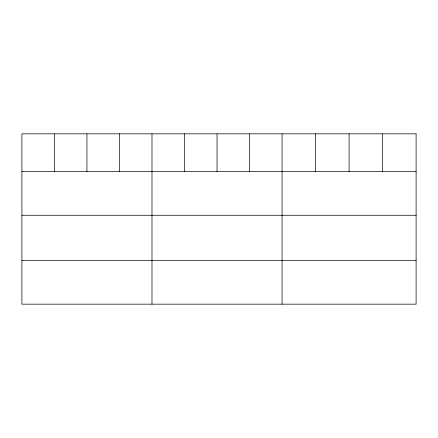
<?xml version="1.0" encoding="UTF-8"?>
<svg xmlns="http://www.w3.org/2000/svg" width="438" height="438" viewBox="0 0 438 438"><rect width="100%" height="100%" fill="white"/><g stroke="black" fill="none" stroke-linecap="round" stroke-linejoin="round"><path stroke-width="0.66" d="M21.9 171.499L416.1 171.499M21.9 215.282L416.1 215.282M21.9 260.391L416.1 260.391M382.593 133.831L382.593 171.499M349.086 133.831L349.086 171.499M315.579 133.831L315.579 171.499M282.072 133.831L282.072 304.169M249.55 133.831L249.55 171.499M217.029 133.831L217.029 171.499M184.507 133.831L184.507 171.499M151.986 133.831L151.986 304.169M119.464 133.831L119.464 171.499M86.943 133.831L86.943 171.499M54.422 133.831L54.422 171.499M416.1 133.831L21.9 133.831L21.9 304.169L416.1 304.169L416.1 133.831"/></g></svg>
